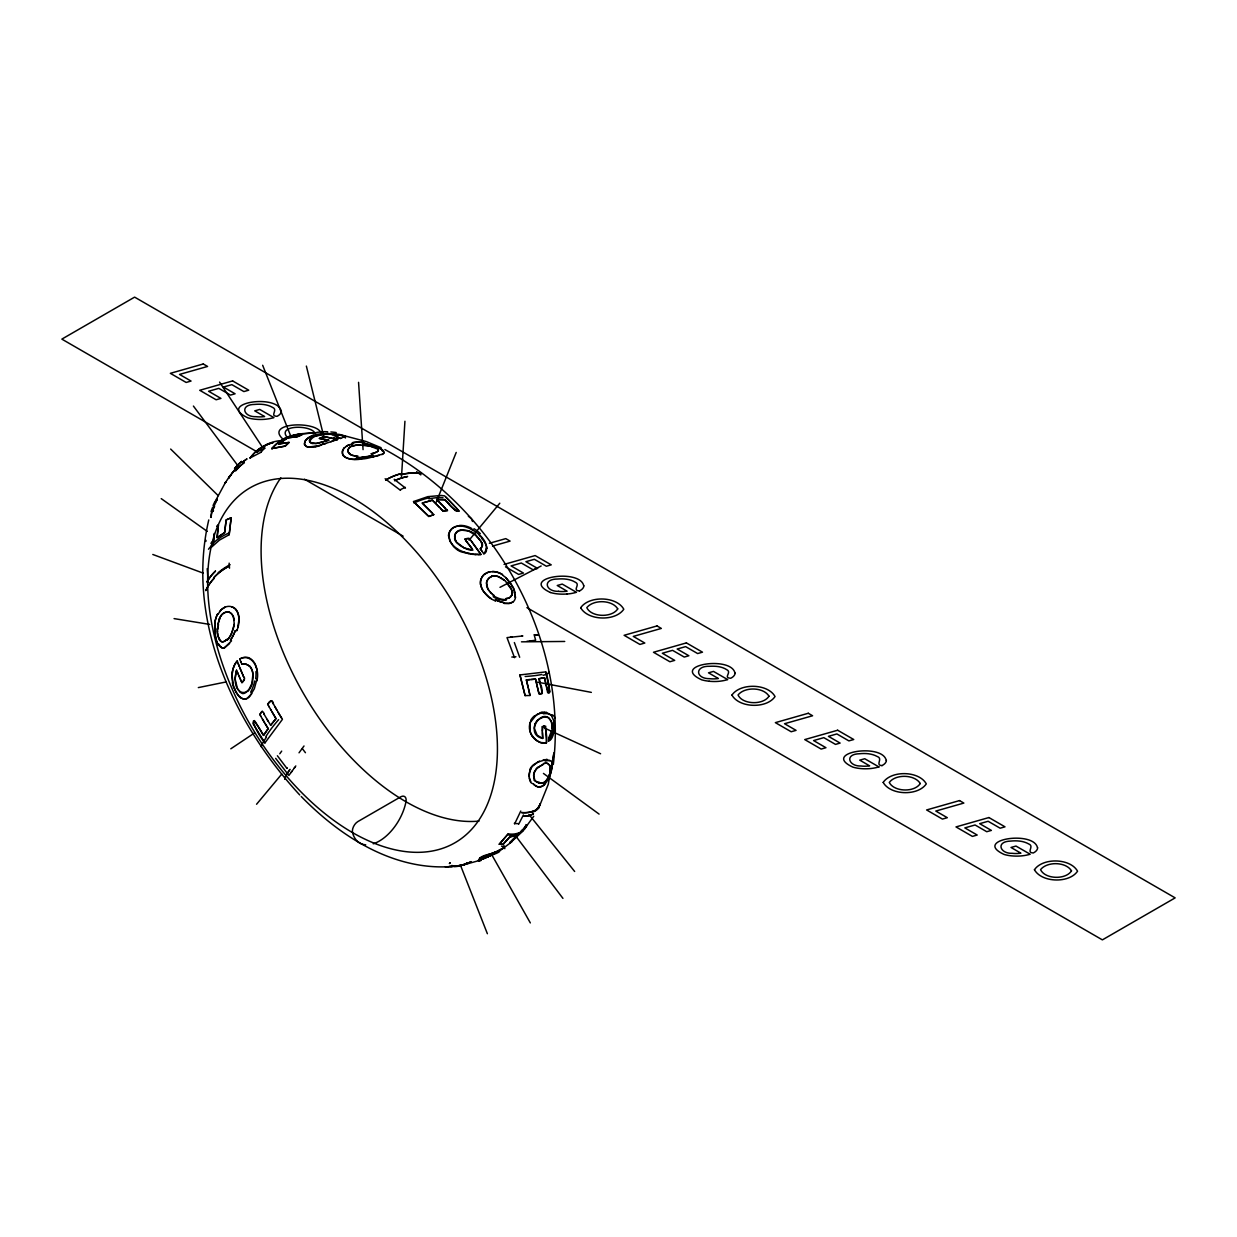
<?xml version="1.0" encoding="UTF-8"?>
<svg xmlns="http://www.w3.org/2000/svg" width="1237" height="1237" viewBox="0 0 1237 1237"><rect width="100%" height="100%" fill="white"/><g stroke="black" fill="none" stroke-linecap="round" stroke-linejoin="round"><path stroke-width="1.5" d="M553.728 720.398C555.243 726.66 553.805 739.741 548.687 740.963M281.201 411.148C277.737 393.351 215.671 403.046 247.879 417.828A25.931 14.968 0 0 0 255.41 419.235A30.43 17.565 0 0 0 264.331 419.343A29.162 16.839 0 0 0 273.903 417.611L259.724 409.432L254.745 410.854L264.61 416.544A19.452 11.226 0 0 1 255.935 416.683C243.163 417.163 239.591 404.545 254.606 404.422C260.667 403.865 267.207 404.267 272.573 407.406C278.557 409.772 269.187 416.096 277.042 416.328A12.416 7.175 0 0 0 281.402 411.148M583.709 585.797C580.246 567.999 518.179 577.694 550.388 592.477M734.964 673.129C731.5 655.332 669.433 665.027 701.642 679.809A25.931 14.968 0 0 0 709.172 681.216M886.218 760.446C882.754 742.648 820.688 752.359 852.896 767.126A25.931 14.968 0 0 0 860.426 768.548A30.43 17.565 0 0 0 869.348 768.656A29.162 16.839 0 0 0 878.919 766.909M1037.472 847.778C1034.008 829.981 971.942 839.676 1004.15 854.458A25.931 14.968 0 0 0 1011.68 855.865A30.43 17.565 0 0 0 1020.602 855.973A29.162 16.839 0 0 0 1030.174 854.241L1015.994 846.062L1011.016 847.469L1020.881 853.174A19.452 11.226 0 0 1 1012.206 853.314C999.836 853.839 995.569 841.454 1010.521 841.098C1016.628 840.464 1023.215 840.851 1028.674 843.928C1034.812 846.17 1025.628 852.757 1033.312 852.958A12.416 7.175 0 0 0 1037.673 847.778M236.916 630.035L236.592 630.916C240.689 623.355 239.87 609.006 231.535 606.764A11.458 10.283 -55.4 0 1 236.051 609.516M214.867 628.844L214.882 627.87M217.217 628.303L217.202 629.695A18.771 12.169 89.6 0 0 217.434 631.751M214.867 627.886L215.269 623.17M548.316 779.511C551.083 774.609 553.434 763.646 551.64 761.343M238.942 619.892L237.751 627.345M552.243 765.533L551.779 761.652M543.538 763.616A15.664 5.659 -39.7 0 1 547.589 763.461L550.125 766.028L549.862 771.826M550.372 768.254L550.264 769.646M479.26 860.828A30.291 4.19 -46 0 1 478.58 860.766C479.353 854.937 490.285 854.69 495.078 852.278M213.305 510.402L213.243 511.391L213.382 510.031M239.329 666.511L237.148 660.991C228.86 671.505 231.396 688.251 240.303 697.591M401.53 476.539L404.932 421.26M229.17 534.724L231.149 517.777L226.155 519.927L224.608 532.668L217.078 537.616L218.423 525.029L217.063 526.127L218.423 525.029L217.078 537.616L224.608 532.668L226.155 519.927L231.149 517.777L229.17 534.724L219.444 540.105L211.388 547.295M552.212 728.438L552.135 724.619M214.96 625.953L215.037 625.01M230.793 634.627A21.988 12.385 -69.8 0 0 231.891 632.354L234.288 624.128L233.406 616.32M214.233 533.503L213.614 540.693L212.285 542.053M214.156 534.291L213.614 540.693L211.017 543.46L211.852 542.517M205.868 541.435L205.991 540.337M232.262 673.407L232.432 671.923M552.104 767.017L553.913 752.885L548.269 784.304L538.93 807.529M553.326 764.42C568.448 639.313 494.785 508.732 384.877 449.541M234.133 625.18L234.272 624.113M256.987 678.958L254.358 688.684L249.936 696.153A15.091 10.02 -84.3 0 1 248.761 697.436C241.973 702.802 235.679 693.54 234.195 687.571M256.569 681.386C260.559 670.887 252.905 652.378 239.731 658.95L239.978 659.599M342.324 451.613C341.706 459.468 355.205 460.581 361.621 458.896L357.957 459.252M515.582 597.548L513.525 588.023L505.701 577.555M229.463 477.528L228.52 478.008L233.669 471.142M233.932 626.247L233.082 629.386M208.759 519.957C185.519 619.258 233.097 722.934 299.756 794.989M233.159 668.475L234.288 665.413A23.379 20.967 28.8 0 1 235.556 663.156L237.148 660.991L237.458 661.78M228.536 477.946L229.51 476.415M216.722 500.336L212.006 510.68L210.646 517.252M212.006 510.68L211.063 517.437M535.064 723.753L534.338 726.939A12.184 9.37 -49.2 0 0 534.384 728.5L537.198 735.242L542.734 738.443L542.022 726.66L545.656 726.181L546.398 742.989L540.198 742.463A30.291 20.24 89.6 0 1 537.77 741.164L534.384 738.705M213.924 508.16L214.573 506.443M237.659 672.897L236.545 670.207L235.045 678.68L237.21 687.664A12.184 7.53 71.8 0 0 237.952 689.272L239.993 691.777M305.632 440.186C300.436 450.005 316.579 447.469 321.373 444.933M232.726 630.406L231.937 632.385M436.213 502.237L456.206 452.433M520.777 811.039L514.607 823.966M236.545 670.207C229.123 698.89 255.425 699.926 252.735 673.175A14.612 13.684 -86.7 0 0 251.42 668.444M481.425 578.591C477.853 586.323 486.528 598.151 495.465 600.795M213.614 506.582L214.217 505.222M219.165 619.026L219.676 617.959A15.756 13.622 82.2 0 1 221.237 615.531M523.406 814.982L518.659 824.229M516.447 836.645L517.02 835.532M524.04 828.388L526.838 825.326C524.009 832.563 515.334 835.083 508.221 833.862L499.253 844.222L502.949 844.392L509.938 836.815L516.772 835.532L510 842.567L511.237 841.933L523.035 830.63L511.237 841.933L510 842.567L516.772 835.532L509.938 836.815L502.949 844.392L499.253 844.222L508.221 833.862M215.331 501.171L225.691 481.997M217.898 614.418L221.083 609.841L225.366 606.98L222.799 608.372A15.571 13.854 75.6 0 0 220.603 610.444L219.567 611.65M531.183 720.475C527.426 726.722 529.869 735.103 535.296 739.54M215.949 501.727L217.124 499.64M534.43 764.868C528.369 767.388 527.673 781.923 532.204 783.485M304.735 441.578C310.07 433.77 321.017 433.507 329.568 433.568M265.29 723.892L268.166 728.624L263.543 735.396C245.606 704.58 254.714 730.959 264.934 742.911L282.407 719.393L278.232 712.466M254.59 720.553L252.92 723.475L264.934 742.911M334.315 433.924L345.123 436.398L340.654 438.439L336.804 437.45L338.459 435.424A8.443 1.562 -1.3 0 0 337.732 435.099L335.335 434.635M251.76 693.725L246.952 698.488A13.159 8.814 -86.4 0 1 245.436 699.029L243.828 699.106M224.67 647.523L231.551 640.89M225.057 482.894C228.304 479.74 224.438 483.806 225.521 482.229M295.813 765.935L294.251 768.115M227.453 479.554L232.633 472.488M227.051 480.126L226.386 481.038M294.777 767.388L293.772 768.795M229.139 477.188L230.175 475.518M241.37 681.494C242.189 684.293 246.426 677.938 243.473 676.407M248.235 690.865L251.9 683.427L252.889 674.675M241.988 682.855L244.57 678.881M260.358 715.481C259.275 712.744 263.713 709.126 264.146 714.352M259.77 714.429L262.29 711.074M293.324 769.414L288.886 775.444L275.65 758.358M523.978 829.625L533.75 816.25M230.067 475.905L231.056 474.56M291.947 771.316L291.112 772.445M263.976 714.058L270.625 725.284L276.006 718.62L275.232 717.352M270.625 725.284L276.006 718.62M233.778 471.05L235.509 468.978M451.118 529.513L450.655 530.07A11.504 10.252 52.7 0 0 449.851 531.245M469.086 540.213L499.794 503.212M256.569 804.251L281.773 774.068M235.525 468.962L233.205 471.761A18.895 2.18 -46.8 0 0 232.293 473.06M229.618 643.472L225.18 647.307M526.838 825.326L521.117 831.295L522.895 829.579M288.066 437.805L297.468 436.63L301.797 434.852L291.808 436.027L298.148 434.264L315.76 432.734L302.245 433.646L292.319 435.841L301.797 434.852L297.468 436.63L287.525 437.898L278.681 443.975L289.071 442.429L285.252 446.093L271.738 448.552C279.145 439.645 290.54 434.079 302.168 434.141M268.414 705.507C266.929 702.059 273.052 697.854 273.439 704.116M267.609 704.039L271.537 700.652M344.118 448.01L348.092 445.196L353.519 443.619M451.103 529.498A13.035 11.442 63 0 1 453.098 527.766L454.737 526.9A15.091 13.205 66.3 0 1 456.468 526.328C468.591 523.081 494.785 541.698 483.667 553.65L480.451 548.981L481.982 546.383L481.61 542.919A8.195 5.025 45.8 0 0 481.255 541.899L478.796 538.373M551.888 715.728L546.151 712.172L538.157 713.842A13.159 7.19 -46.9 0 0 536.348 714.878L530.225 722.532L529.993 731.438M518.69 833.491L517.453 834.558L519.308 832.949M500.428 850.113L503.552 847.855L504 845.381M465.251 864.431L471.05 861.571M492.171 571.556L492.898 571.571A26.951 22.343 -80.1 0 1 502.593 574.664A27.461 22.776 -80.9 0 0 493.625 571.556L488.661 572.02L484.316 574.401A11.721 10.283 82.3 0 0 481.518 578.112A11.891 10.422 82.4 0 1 484.842 573.86M534.539 716.378L540.353 712.852M242.205 462.313L247.013 458.865L246.333 459.283M502.67 848.706L511.855 841.763M470.678 861.88L467.802 863.534M484.873 573.937L486.064 573.133M479.554 860.504L488.971 855.416M481.765 859.344L484.827 857.21M513.046 601.909L509.087 603.44L504 603.347L509.087 603.44A15.37 10.545 38.2 0 0 510.974 603.037L513.061 601.924A12.355 8.566 48.7 0 0 515.381 597.842M479.755 858.061L490.702 853.654M308.817 437.496L306.869 438.919A13.159 7.623 -11 0 0 305.694 440.202M230.809 748.802L254.513 732.969M502.129 849.108L494.352 852.509M498.465 851.443C506.876 844.067 490.409 857.504 485.863 856.715M542.873 785.851L544.821 784.366L541.389 786.546L537.863 786.809A28.637 16.297 -75.6 0 1 533.24 783.856M249.998 458.015L261.27 452.139M346.19 446.248L349.514 444.609M256.415 452.185L264.842 448.15M491.955 855.107L493.857 853.917L482.43 859.22L493.857 853.917L482.368 859.05L491.955 855.107L530.333 922.91M538.837 761.806L546.94 759.255M499.98 587.343L541.157 565.974M333.124 434.357C325.192 434.079 313.332 433.367 309.637 441.671L311.384 443.294M310.487 436.584L313.61 435.347M486.698 572.793L490.038 571.726M434.697 502.454L432.393 500.196L422.281 503.072L433.785 514.607L428.806 516.463L413.514 501.557L427.801 496.655L441.207 495.465L444.609 495.867L451.876 503.181M499.114 850.747L497.011 851.597M428.806 516.463L433.785 514.607M480.188 860.256L463.813 864.818M381.151 454.489L370.961 457.334L375.074 456.391M489.481 855.215L492.264 854.148M314.724 436.429L323.321 434.388L331.81 434.264M318.45 445.815L331.501 441.485M325.888 443.418L323.63 444.191M330.82 441.717L337.624 439.475L324.079 436.599L319.409 438.47L328.764 440.202L315.93 443.573L309.899 442.289M334.887 440.341L337.624 439.475L324.079 436.599L319.409 438.47L328.764 440.202L317.909 443.279L312.466 443.557A12.184 5.845 -29.5 0 1 311.446 443.248M491.429 853.422L492.898 852.973M545.177 680.536C551.748 709.095 549.522 681.401 545.718 671.892L519.942 674.938L525.106 695.611L530.024 695.488L528.524 688.669M540.878 786.686L541.389 786.546A15.37 8.597 -74.9 0 0 542.873 785.773M551.748 722.578C544.064 703.714 522.478 734.206 542.734 738.443L542.455 732.582M489.326 543.306L505.778 538.621L510.077 541.095L492.558 546.089M504.062 564.412L535.142 555.568L551.223 564.845L546.383 566.237L534.369 559.294L525.926 561.691L537.6 568.432L532.992 569.747L521.318 563.005L511.082 565.912L523.437 573.056L518.643 574.416L505.516 566.84M543.244 759.935L544.388 759.626M538.853 782.975L539.518 783.129A15.478 8.504 -69.7 0 0 541.667 782.975L542.022 782.944M271.738 448.552L285.252 446.093L289.071 442.429L278.681 443.975L287.711 437.867M314.971 446.681L316.332 446.371M351.865 443.928L352.684 443.758M541.93 712.404L544.342 712.095M198.322 687.602L226.232 681.912M442.614 510.587L447.253 510.371M443.279 511.283L447.547 510.68L446.681 509.752M465.7 540.353C463.164 538.311 470.586 537.368 470.756 540.353M464.695 539.038L469.256 538.389M454.659 866.147L460.102 865.529M540.152 683.365L539.038 678.726L544.512 677.706L547.697 692.782L550.017 691.916L545.718 671.892M539.038 678.726L544.512 677.706L544.96 679.592M540.368 786.794L539.363 786.902M535.667 640.24L534.137 634.72M459.623 865.591L455.061 866.116M534.74 640.379L526.916 641.307M510.262 637.256L512.35 637.04M448.32 866.75C391.356 869.472 339.556 835.764 301.24 796.504M543.229 716.749L548.424 717.599L551.439 721.619M454.427 866.178L445.335 866.936M448.583 866.735L449.727 866.611M521.952 636.05L507 637.612L514.53 657.682M539.27 679.654L542.316 693.524L538.915 693.957L535.559 679.128L526.343 679.855L530.024 695.488M521.983 636.034L522.864 635.957M450.593 866.534L452.139 866.379M452.355 866.364L453.391 866.271M534.523 679.221L531.214 679.515M453.175 866.287L457.891 865.838A7.654 1.144 -12.2 0 0 460.659 865.312A11.721 3.062 -8 0 0 464.926 864.307A10.112 3.572 -7.6 0 0 467.122 863.101M530.054 679.608L526.343 679.855L526.591 680.829M459.515 525.895C440.558 527.642 450.639 551.563 464.741 552.568M472.333 554.331L480.93 554.485L479.183 551.965M478.363 554.671L480.93 554.485L470.895 540.538M370.806 446.356L359.318 444.872A15.664 10.855 2.8 0 0 352.251 446.325M360.354 444.856L359.318 444.872A15.231 10.53 2.7 0 0 351.834 446.449M450.902 866.565L451.18 866.565A18.895 1.871 -14 0 1 450.438 866.395L449.557 866.41M310.92 447.222L306.42 446.603L304.395 444.531A11.195 5.675 -24.9 0 1 305.199 441.532M521.473 641.833L564.721 641.462M355.266 459.375L351.014 459.159M327.156 433.507L337.979 434.388M357.972 456.113L356.689 456.066A18.895 10.978 -15.3 0 1 354.741 456.005M448.227 503.15C450.237 507.587 465.406 517.174 454.845 506.32M455.34 510.711L459.267 511.113L445.877 497.119M475.75 554.64L465.514 552.815L458.077 549.568M356.689 456.066L353.102 455.556A14.195 9.231 -21.3 0 1 351.076 454.845L348.154 452.015A7.654 4.701 -12.3 0 1 348.169 450.253M362.441 444.918L366.724 445.428M558.444 591.348C545.208 591.688 542.394 578.962 557.47 579.04C563.484 578.545 569.979 578.962 575.251 582.179C581.003 584.606 571.602 590.544 579.55 590.977M538.358 786.871L537.863 786.809A28.482 16.22 -75.4 0 1 533.24 783.825M364.729 443.743L368.41 444.454M174.077 618.608L209.687 624.407M365.626 443.882L367.482 444.253M478.688 860.643L478.441 860.596A30.09 3.711 -37.8 0 1 478.348 860.272M349.437 458.881L350.21 459.035M537.569 682.159L591.348 692.38M341.783 435.053L366.214 441.547L381.12 447.701M367.776 445.629L368.812 445.846M336.835 434.898L338.01 435.223M368.44 444.454C373.249 446.464 382.14 446.882 384.042 452.417A12.355 3.618 -3.8 0 1 381.692 454.582A12.339 3.618 -3.8 0 0 384.15 452.541M336.804 437.45L340.654 438.439M467.076 553.264L468.637 553.65M370.265 444.903L378.306 447.655M370.806 446.371L376.388 448.629M547.976 763.616L547.558 763.492A15.231 5.52 -39.8 0 0 543.182 763.755M371.765 446.65L373.574 447.299M221.392 647.585L221.67 647.678A11.721 6.912 -77.3 0 0 224.67 647.616M152.8 554.47L203.285 573.164M510.572 588.425L505.315 580.973L498.094 576.566A15.664 13.05 87.6 0 0 491.862 576.179M499.763 577.2L498.109 576.566A15.231 12.695 87.4 0 0 491.491 576.272M544.697 728.145L600.594 753.75M494.661 600.424L495.496 600.795M500.583 577.602L501.402 578.05M282.809 438.965C264.301 422.142 318.048 420.503 321.203 433.491M878.95 766.94L864.74 758.729L859.761 760.152L869.626 765.858A19.452 11.226 0 0 1 860.952 765.997C848.613 766.507 844.314 754.106 859.267 753.766C865.312 753.132 871.807 753.519 877.234 756.503C883.496 758.59 874.729 765.255 882.058 765.641M257.574 452.139L61.85 339.124L134.617 297.127L1175.15 897.876L1102.383 939.873L526.916 607.63M304.426 479.183L403.123 536.162M468.344 516.246L471.374 518.659L472.534 521.473M471.452 529.25L473.446 530.472M287.123 437.249C276.624 424.693 312.002 424.569 315.157 433.599M491.367 598.631L489.775 597.579M536.734 740.654L540.677 742.633A24.647 16.158 84.6 0 0 542.579 743.035A23.379 15.169 80.4 0 0 544.466 743.19A24.941 16.096 76.6 0 0 546.383 742.973C548.053 738.381 543.986 715.883 542.363 731.113M502.207 578.545L504.557 580.308M494.011 595.26L493.455 594.889A20.38 18.045 57 0 1 491.769 593.698A17.488 15.88 59.3 0 1 490.254 592.291M502.408 574.973L505.732 577.571M385.14 478.75L400.525 490.362M161.227 498.619L207.29 531.415M543.445 773.434L599.095 814.101M394.201 479.291L405.442 488.058M416.622 471.668L420.796 474.9M489.002 597.007L483.899 591.951M476.91 536.363C471.359 527.797 450.253 526.931 455.819 540.909M251.312 668.506L250.152 666.697A8.195 7.608 -89.6 0 0 249.333 665.846L245.715 663.944L241.803 664.13L240.751 661.532M475.781 535.358L468.467 530.967L460.551 530.008A9.633 8.35 65.8 0 0 455.108 534.013A8.102 7.113 39.5 0 0 454.768 537.755C452.417 544.852 480.544 556.635 469.503 545.393M491.816 593.621L489.002 590.652A14.071 13.298 62.5 0 1 487.935 588.92M413.514 501.557L428.141 515.783M433.321 501.093L432.393 500.196L422.281 503.072L432.115 512.86M454.01 546.568L449.897 541.249L448.644 535.977M170.66 449.062L218.16 495.604M433.77 501.557L442.181 510.108M506.35 578.158L510.479 582.967M438.64 501.464L436.692 499.516L444.578 499.439M440.975 503.815L436.692 499.516L445.104 499.964M435.161 502.918L439.723 507.557M444.841 499.702L448.923 503.876M439.042 501.851L442.537 505.392M445.629 500.49L446.402 501.294M479.198 535.157L480.358 536.348M446.928 501.82L447.964 502.887M441.362 504.201L443.789 506.706M443.202 506.103L444.949 507.912M452.371 503.706L454.35 505.794M449.356 504.325L454.922 510.247M444.083 507L445.521 508.531M440.836 508.716L443.062 511.051M445.243 508.221L446.974 510.061M506.737 582.457L509.242 585.828M551.099 714.708L553.836 720.97M528.941 814.456L574.648 871.466M549.305 764.512L550.31 767.064M286.969 768.44L277.382 755.761M305.446 752.714L302.4 748.71M465.499 540.09L466.117 540.894M465.916 540.615L466.519 541.419M466.318 541.157L466.921 541.945M466.72 541.682L467.323 542.486M516.262 836.707L562.943 898.387M467.122 542.223L467.725 543.012M467.524 542.749L468.869 544.543M471.421 541.265L478.595 551.13M468.235 543.708L470.122 546.244M193.405 406.061L239.174 467.416M470.431 546.661L472.921 550.078L464.138 547.945L456.778 542.378A12.184 11.226 25 0 1 455.85 540.894M480.451 548.981L481.672 550.728M219.567 382.094L262.399 447.145M511.005 583.725L511.53 584.513M250.585 667.269L252.116 670.5M531.647 735.226L532.343 736.309M281.634 718.14L280.103 715.62M275.743 718.202L270.594 709.389M279.732 714.986L271.846 701.24M268.135 721.171L267.084 719.408M274.227 715.651L274.738 716.501M264.471 722.547L260.605 715.898M273.98 715.233L272.975 713.517M262.46 719.13L268.166 728.624L263.543 735.396L255.162 721.527M272.233 712.234L272.728 713.1M276.732 709.914L275.062 706.992M480.621 540.878L480.915 541.389A8.443 5.134 46 0 1 481.641 542.935M260.249 715.264L260.713 716.099M530.766 781.537L529.328 777.98M270.872 709.883L268.955 706.482M269.218 706.961L268.135 705.013M534.724 779.542L533.688 776.14A14.195 8.968 -37.6 0 1 533.796 774.161L535.822 769.321A7.654 4.237 -43.5 0 1 537.739 767.28M487.904 588.936L486.45 583.091A7.654 6.865 66.3 0 1 487.115 580.493M241.772 682.407L240.566 679.685M240.968 680.597L239.762 677.861M243.627 676.763L243.024 675.34M240.164 678.773L238.988 676.036M243.318 676.051L242.715 674.644M242.869 674.985L239.963 668.073M239.375 676.948L238.648 675.247M242.406 673.933L240.937 670.439M238.787 675.588L237.798 673.237M238.076 673.902L237.226 671.892M240.612 669.65L238.061 663.357M239.854 659.275L240.89 661.857M262.661 365.271L291.035 436.847M460.35 864.941L487.378 933.719M514.36 642.56L519.679 657.28M218.145 636.344L220.573 640.89A7.654 4.84 -86.3 0 0 222.227 641.802A9.092 5.273 -69.5 0 0 226.51 639.56M519.942 674.938L525.106 695.611M526.854 681.819L528.292 687.695M535.559 679.128L537.755 688.421M306.359 366.075L323.986 437.357M540.368 684.293C544.017 689.674 540.492 700.467 537.956 689.349M214.882 629.803C215.516 635.818 215.594 644.384 221.67 647.678A11.891 7.005 -77.2 0 0 225.18 647.461M232.865 682.7L232.154 675.696M217.573 633.792L217.31 631.782M234.18 618.917L234.334 619.938M257.157 671.382L256.925 669.743A21.539 20.503 -78.8 0 0 256.43 667.717M217.372 632.463L217.465 633.128A12.571 7.391 88.6 0 0 219.366 639.436M215.253 634.596L214.913 630.762M238.787 616.675L238.942 618.964M208.172 582.302L207.213 568.618M229.525 568.216L229.154 563.144M358.56 382.341L363.06 449.634M548.656 738.303L552.058 729.629A8.443 3.665 -75.9 0 0 552.274 727.743L552.274 726.444M214.867 628.829L214.882 629.819M548.671 739.494L548.687 740.375M373.249 843.804A39.027 22.529 -60 0 0 405.983 801.762A204.909 118.304 60 0 1 280.335 645.188A204.909 118.304 60 0 1 280.861 477.822M365.719 844.809A39.027 22.529 -60 0 1 352.545 832.625A204.909 118.304 60 0 1 224.902 512.396A204.909 118.304 60 0 1 473.369 642.714A204.909 118.304 60 0 1 365.781 839.536A204.646 118.164 60 0 1 352.545 832.625A7.809 4.5 -60 0 1 357.88 821.569L400.649 796.875A7.809 4.5 -60 0 1 405.983 801.762A204.646 118.164 60 0 0 419.219 808.704A204.909 118.304 60 0 0 479.044 821.09M583.91 585.812A12.416 7.175 0 0 1 579.473 590.93M558.444 591.332A19.452 11.226 0 0 0 567.118 591.193L557.253 585.503L562.232 584.08L576.442 592.291A29.162 16.839 0 0 1 566.855 594.054M566.84 594.007A30.43 17.565 0 0 1 557.918 593.93A25.931 14.968 0 0 1 550.372 592.492M735.165 673.129A12.416 7.175 0 0 1 730.727 678.247C722.655 677.922 732.242 672.402 726.815 669.727C721.743 666.387 715.342 665.954 709.45 666.295C694.374 665.815 695.55 678.912 709.698 678.68A19.452 11.226 0 0 0 718.372 678.525L708.507 672.82L713.486 671.413L727.696 679.608A29.162 16.839 0 0 1 718.109 681.386A30.43 17.565 0 0 1 709.172 681.247M886.419 760.461A12.416 7.175 0 0 1 881.981 765.579M285.36 779.078A42.383 3.525 -51.1 0 1 289.551 769.831M285.252 779.217A42.584 3.417 -51.3 0 1 290.03 769.337M299.029 752.807A42.367 1.005 -53.6 0 1 304.008 745.988M287.355 767.945A42.862 1.515 -52.9 0 1 287.154 768.177M279.778 753.781A42.445 2.52 -51.3 0 1 281.696 751.122M265.831 736.664A42.584 9.2 -45.8 0 1 278.619 719.687M261.254 746.715A42.676 5.737 -47.8 0 1 266.419 737.19M239.792 659.058A12.169 11.241 74.6 0 1 248.853 657.728A14.566 13.978 -75.8 0 1 256.368 667.733M241.833 664.223A9.046 7.901 58.3 0 1 249.209 666.032M249.348 665.831A8.443 7.855 -88.9 0 1 250.585 667.269M254.76 680.938A27.044 16.297 -78.9 0 1 250.616 692.225M255.935 671.567A28.683 24.075 -84.8 0 1 255.688 678.757M235.386 630.623A27.461 14.086 -66.8 0 1 230.793 639.823M236.004 609.563A15.385 13.932 -49.3 0 1 238.834 616.675M225.397 607.042A12.339 10.839 -88.3 0 1 231.164 606.609M233.654 618.052A9.571 8.118 -75.9 0 0 228.907 612.021A10.252 8.937 80.3 0 0 221.098 615.407M232.061 632.447A21.014 12.324 -70.1 0 1 230.948 634.751A15.664 9.324 -70.3 0 1 227.098 640.163M226.788 639.374A8.999 5.304 -70.4 0 1 222.227 641.833A8.102 5.149 -83.1 0 1 219.243 639.606M218.114 636.375A14.195 7.87 87.8 0 1 217.526 633.808M217.573 631.72A19.282 12.494 89.6 0 1 217.465 628.999M218.083 629.014A21.74 15.339 89.6 0 1 218.454 624.499A22.034 15.911 89.5 0 0 217.959 628.35M218.16 624.36A21.292 17.457 86.5 0 1 219.799 618.747M218.037 624.329A21.369 17.596 86.4 0 1 219.475 619.227M219.475 618.531A15.926 13.762 82.4 0 1 221.593 615.114A10.035 8.721 81.4 0 1 228.86 612.083A9.076 7.7 -76.9 0 1 233.221 616.443M213.599 577.834A42.383 30.863 -21.9 0 1 228.428 566.484A42.584 30.925 -22 0 0 213.707 577.895M218.238 572.685A42.367 27.446 -24.4 0 1 230.097 564.675M213.073 543.368A42.584 34.744 -14.1 0 1 228.428 533.255M208.496 549.243A42.676 32.641 -17.2 0 1 213.46 543.662M213.073 505.516A27.523 11.411 -55.7 0 1 214.867 501.743M241.602 461.478A28.637 14.535 -41.7 0 0 234.52 468.668A28.482 14.38 -41.7 0 1 241.571 461.432M235.633 470.818A21.74 3.989 -44.5 0 1 238.03 468.204M237.659 468.529A19.112 6.664 -41 0 1 244.354 462.607M235.587 470.617A22.034 4.515 -44 0 1 237.751 468.251M237.442 468.483A19.313 6.834 -40.9 0 1 243.875 462.746M268.228 443.82A42.862 41.254 69.4 0 0 256.523 452.294A42.692 41.084 69.7 0 1 268.213 443.789A42.367 40.512 57.9 0 1 278.928 440.789M261.162 452.031A42.445 40.682 76.3 0 1 264.764 448.057M262.878 446.557A42.475 40.744 62.3 0 0 250.121 458.092A42.676 40.96 61.9 0 1 262.893 446.588M273.006 442.599A42.383 40.697 81 0 0 262.971 446.727A42.584 40.914 80.3 0 1 273.037 442.63M285.67 438.47A42.584 39.8 -73 0 1 302.168 434.311M272.047 448.845A42.676 40.388 -87 0 1 285.546 438.161M343.144 436.862A12.169 1.732 -7.1 0 1 345.293 438.022M338.041 435.532A9.046 1.206 -17 0 1 333.835 437.45M332.305 434.635A14.612 2.536 -0.2 0 1 335.83 435.084M332.382 440.851A23.395 2.443 -19.5 0 1 335.459 439.831M318.605 445.552A26.874 9.2 -25 0 1 316.517 446.109M308.956 437.573A15.091 8.968 -9.4 0 1 310.626 436.692M312.544 433.553A27.028 18.122 -6.3 0 1 327.666 431.79M338.397 434.821A14.55 1.654 4.3 0 1 345.278 436.414M353.179 442.614A27.477 20.936 6.7 0 1 364.915 442.831A26.967 20.673 7 0 0 352.267 442.66M377.888 447.732A15.385 3.819 14.3 0 1 383.083 450.5M379.001 455.402A15.37 3.216 -9.8 0 1 376.837 456.036M344.226 448.057A11.721 8.04 -4.9 0 0 342.433 451.273A11.891 8.164 -4.8 0 1 344.721 447.593M375.909 447.763A9.571 3.587 1.6 0 1 377.934 451.304A9.092 3.386 1 0 0 376.96 448.505M351.942 445.985A8.999 6.278 2.7 0 0 347.968 450.237A9.107 6.432 3.7 0 1 351.494 446.124M349.128 453.299A8.102 5.072 -9.4 0 1 347.984 450.268M362.302 457.273A21.663 11.349 -12.7 0 1 356.442 457.381M373.296 455.046A19.096 7.035 -9.3 0 1 361.993 457.102M371.533 453.747A10.035 2.706 -9 0 0 377.702 451.335A10.252 2.675 -9.3 0 1 371.007 453.824M400.881 474.683A42.383 25.374 -30.4 0 1 415.632 473.245M400.881 474.591A42.599 25.606 -30.5 0 1 415.663 473.199M408.256 473.323A42.367 28.034 -36.4 0 1 421.601 473.678M407.499 476.539A42.692 27.09 -32.6 0 0 394.51 480.698A42.862 27.245 -32.7 0 1 407.499 476.508M400.293 489.728A42.445 25.807 -31.9 0 1 405.349 487.378M385.712 480.018A42.475 27.678 -34.8 0 1 401.082 473.663A42.676 27.894 -34.9 0 0 385.697 479.987M486.45 548.084A12.169 7.608 38.2 0 1 483.976 553.975M482.198 542.935A9.046 6.185 26.6 0 1 480.188 548.718M476.724 536.58A14.612 8.628 46.6 0 1 479.832 540.198M478.209 554.423A23.379 12.2 16.9 0 1 475.627 554.392M459.484 525.431A27.044 23.812 79 0 1 471.761 528.508M473.987 528.709A28.683 21.168 53.3 0 1 480.327 533.673M481.502 538.172A14.55 7.453 48.4 0 1 487.177 548.316M511.654 585.101A15.385 7.824 63.1 0 1 515.056 592.415M483.868 591.982A15.865 15.416 60.4 0 1 480.575 584.343M510.077 586.539A9.571 6.695 58.6 0 1 511.963 595.291M486.806 585.503A8.102 7.175 70.3 0 1 487.208 580.54A8.999 7.515 88.3 0 1 491.924 576.442M487.223 580.57A9.107 7.577 89.9 0 1 491.553 576.581M489.032 590.621A12.231 11.396 61.4 0 1 486.558 585.549M493.115 595.507A21.725 18.617 54.2 0 0 497.336 597.78A19.112 14.798 47 0 0 506.227 599.512M505.918 598.538A10.035 7.206 41.9 0 0 511.685 595.105A9.896 7.128 42.3 0 1 506.412 598.553M506.335 599.96A19.73 16.669 53 0 1 493.254 596.76M510.881 588.302A9.076 6.386 57.9 0 1 511.778 595.183M537.538 635.23A42.383 3.185 -1.8 0 0 534.539 634.705A42.584 3.077 -1.9 0 1 537.724 635.215M515.937 656.754A42.445 2.861 -3.1 0 1 511.824 657.048M548.903 672.186A42.599 8.303 4.5 0 1 543.105 675.309M541.899 674.474A42.661 6.123 0.3 0 1 525.153 676.5M552.274 733.912A12.169 6.293 -79.3 0 1 548.517 740.948M552.753 729.583A9.061 5.922 -81.2 0 1 548.826 737.855M551.547 722.918A14.612 6.061 -76.5 0 1 551.949 726.722M534.539 738.504A27.523 20.256 -68.1 0 1 532.59 736.03M540.414 712.667A15.091 7.932 -46 0 1 541.992 712.234M543.352 713.78A27.044 12.741 -40.3 0 1 550.929 714.878M553.789 723.042A14.55 4.902 -79.6 0 1 553.14 734.422M545.625 760.585A27.461 8.412 -33.9 0 1 550.712 760.863A26.967 8.164 -33.5 0 0 544.96 760.848M551.81 767.528A15.385 2.907 -70.2 0 1 550.403 773.836M548.099 779.279A12.355 5.876 -68.9 0 1 544.759 784.072M538.853 761.575A11.721 5.273 -39.2 0 0 534.662 764.389A11.891 5.335 -39.2 0 1 539.548 761.142M550.589 769.924A9.571 3.819 -63.2 0 1 547.821 778.846M542.919 764.698A8.999 3.263 -39.2 0 0 537.971 767.636A9.092 3.185 -38.5 0 1 542.533 764.945M535.049 771.239A8.102 4.19 -43.4 0 1 537.956 767.543M534.106 778.413A17.488 10.484 -44.5 0 1 533.719 777.13M536.487 781.676A21.663 12.525 -50.9 0 1 534.152 779.542M539.255 782.882A21.292 11.767 -63.5 0 1 536.41 781.846M541.667 782.975A15.926 8.736 -69.6 0 1 539.193 783.036M541.62 783.191A10.035 5.52 -70.6 0 0 547.558 778.645A9.896 5.427 -70.2 0 1 541.976 783.16M550.326 771.455A9.092 3.696 -63.3 0 1 547.666 778.722M534.09 811.116A42.383 22.761 41.1 0 0 540.182 803.756A42.584 22.838 40.9 0 1 534.028 811.055M539.069 807.622A42.367 22.436 33.3 0 1 532.111 812.369M518.349 823.672A42.445 23.008 39.5 0 1 514.314 823.332M526.003 824.615A42.584 24.044 52.1 0 1 520.081 832.934A42.676 24.199 45.9 0 1 508.794 835.13M481.069 860.411A23.611 4.206 -52.7 0 1 479.74 860.89M494.027 852.525A11.504 0.85 -16.5 0 1 492.697 852.942M496.81 851.597A13.159 2.072 -15.1 0 1 494.908 852.247M499.903 850.159A15.091 2.752 -14.3 0 1 498.588 850.762M449.387 863.519A28.637 1.654 -38.3 0 1 449.99 862.947M465.514 864.091A11.891 3.123 -8 0 1 460.489 865.189M466.844 862.869A15.664 5.566 -8 0 1 466.581 863.039M464.849 864.215A8.133 2.35 -11.1 0 1 460.736 865.498A7.932 2.227 -11.3 0 0 464.432 864.369M460.953 865.714A8.102 1.546 -12 0 1 454.536 866.627M455.309 866.24A12.231 0.835 -9.9 0 1 451.613 866.58M452.062 865.421A21.833 2.629 -19.7 0 1 451.783 865.452M428.899 498.836A42.584 20.426 -24.8 0 1 442.985 497.661M413.962 503.026A42.676 22.946 -28.8 0 1 429.394 497.753M252.193 670.469A16.174 14.952 -89 0 1 252.966 674.675M247.864 690.354A9.633 6.51 -83.8 0 1 242.869 693.586A8.102 5.737 78.7 0 1 239.947 691.87M232.355 671.907A30.291 26.766 44 0 1 233.097 668.444M231.937 675.649A30.09 25.219 56.4 0 1 232.061 673.361M233.731 687.726A24.74 15.617 69.9 0 1 232.37 682.7M243.828 698.967A11.195 7.159 77 0 1 240.426 697.204M216.32 500.243A30.09 16.328 -53.6 0 1 217.155 498.805M211.048 511.608A24.74 5.969 -60.2 0 1 212.671 507.278M211.017 517.252A11.195 2.165 -55.3 0 1 211.032 516.772M243.503 461.262A10.252 4.639 -40.5 0 1 245.715 459.917M338.18 435.208A8.195 1.531 -1.7 0 1 338.582 435.409M331.377 434.45A16.174 3.185 -1.7 0 1 334.779 434.775M309.312 440.326A9.633 5.628 -8.6 0 1 314.26 435.934M309.946 442.274A8.102 3.711 -20 0 1 309.683 440.357M324.017 443.573A30.075 4.732 -20.7 0 1 321.96 444.253M315.265 446.062A24.725 11.195 -29.8 0 1 311.291 446.696M330.836 431.976A29.673 11.071 -3.6 0 1 336.201 432.548M338.629 434.311A21.539 3.031 3.1 0 1 340.33 434.589M381.877 450.546A11.458 3.17 11.9 0 1 383.934 452.386M349.53 458.726A16.7 11.118 -26.1 0 1 343.097 455.463M343.051 455.463A11.349 7.577 -24.5 0 1 342.603 451.582M353.705 455.618A12.571 7.901 -18.9 0 1 348.865 453.422M373.682 456.407A20.07 10.143 -12.1 0 1 355.406 458.788M475.688 535.513A16.174 10.004 46.2 0 1 478.657 538.466M472.302 554.083A30.291 18.601 20.5 0 1 468.637 553.418M467.122 552.954A30.09 21.57 22.8 0 1 464.818 552.259M458.216 549.352A24.74 22.529 22.4 0 1 454.165 546.398M448.459 535.961A11.195 10.267 36 0 1 449.835 531.214M480.466 536.224A21.539 11.659 48.4 0 1 481.889 537.817M514.345 592.368A11.458 6.293 62.5 0 1 515.025 597.162M480.373 584.359A11.349 10.901 62.4 0 1 481.193 578.483M551.331 721.805A16.174 7.113 -75.2 0 1 551.98 724.82M537.446 720.599A9.633 4.994 -47 0 1 542.966 717.429M535.173 723.769A8.102 5.474 -54.8 0 1 537.306 720.321M536.796 740.515A30.09 21.122 -79.9 0 1 535.374 739.386M531.755 735.134A24.74 19.235 -51.7 0 1 530.178 731.345M530.735 720.321A11.195 8.025 -48.8 0 1 534.307 715.991M552.382 714.785A28.08 13.329 -63.5 0 1 555.274 718.357M553.96 720.754A21.539 7.731 -78.2 0 1 554.222 722.284M549.444 774.207A11.458 2.644 -68.8 0 1 547.929 778.305M529.22 776.62A16.7 11.148 -34 0 1 530.735 769.182M529.977 769.151A11.349 7.407 -34.6 0 1 533.92 764.358M533.827 776.573A12.571 7.762 -40.4 0 1 534.585 771.285M539.208 782.171A21.632 12.432 -52.6 0 1 534.152 780.238M499.794 851.102A9.633 1.84 -15.1 0 1 493.207 854.535M485.229 857.148A12.184 1.701 -16.3 0 1 486.28 856.653M479.446 859.421A26.271 3.371 -26 0 1 480.575 858.401M479.492 858.988A24.74 3.85 -17.9 0 1 481.286 857.72M501.588 846.232A27.199 6.556 -9.1 0 1 504.835 848.675M449.557 863.411A28.482 1.67 -38.1 0 1 450.191 862.854M466.906 862.869A15.231 5.396 -8.1 0 1 466.38 863.21M466.859 863.287A10.7 3.912 -6.8 0 1 465.267 864.137M235.262 630.576A26.951 13.653 -66.7 0 1 230.298 640.349M218.361 645.173A16.7 8.504 85.2 0 1 215.424 636.529M221.438 647.276A11.349 5.876 86.4 0 1 218.872 644.168M230.886 634.705A15.231 9.092 -70.4 0 1 226.788 640.41M617.742 608.867C612.114 617.912 591.332 617.433 586.802 607.661C593.343 599.342 612.191 599.698 617.742 608.867M768.997 696.184C763.368 705.214 742.571 704.781 738.056 694.978C744.597 686.659 763.445 687.014 768.997 696.184M920.251 783.516C914.591 792.577 894.15 792.02 889.279 782.464C895.588 773.898 914.731 774.362 920.251 783.516M1071.505 870.848C1065.877 879.909 1045.11 879.399 1040.564 869.642C1047.105 861.308 1065.954 861.679 1071.505 870.848M580.679 607.754C587.915 620.758 615.485 621.546 623.788 609.222C616.629 596.172 588.998 595.507 580.679 607.754M731.933 695.086C739.169 708.09 766.739 708.863 775.042 696.539C767.883 683.489 740.252 682.824 731.933 695.086M883.187 782.402C890.424 795.406 917.993 796.195 926.297 783.871C919.137 770.821 891.506 770.156 883.187 782.402M1034.441 869.735C1041.678 882.739 1069.247 883.527 1077.551 871.204C1070.392 858.138 1042.76 857.488 1034.441 869.735M203.27 363.972L170.35 373.327L186.153 382.449L191.039 381.058L179.535 374.424L207.569 366.446L203.27 363.972M232.633 380.919L199.729 390.289L216.135 399.767L220.928 398.407L208.589 391.263L218.81 388.356L230.484 395.098L235.092 393.783L223.433 387.042L231.86 384.645L243.875 391.572L248.714 390.196L232.633 380.919M657.033 625.937L624.113 635.308L639.916 644.431L644.802 643.039L633.298 636.406L661.331 628.427L657.033 625.937M686.396 642.9L653.492 652.27L669.897 661.749L674.691 660.372L662.336 653.244L672.572 650.337L684.247 657.063L688.854 655.749L677.18 649.023L685.623 646.626L697.637 653.553L702.477 652.177L686.396 642.9M808.287 713.27L775.367 722.64L791.17 731.747L796.056 730.356L784.552 723.722L812.585 715.759L808.287 713.27M837.65 730.232L804.746 739.587L821.152 749.065L825.945 747.705L813.59 740.576L823.827 737.654L835.501 744.396L840.109 743.081L828.434 736.34L836.877 733.943L848.891 740.886L853.731 739.51L837.65 730.232M959.541 800.586L926.621 809.957L942.424 819.08L947.31 817.688L935.806 811.055L963.839 803.076L959.541 800.586M988.904 817.549L956 826.919L972.406 836.398L977.199 835.037L964.845 827.893L975.081 824.986L986.755 831.712L991.363 830.414L979.689 823.672L988.131 821.275L1000.145 828.202L1004.985 826.826L988.904 817.549M217.511 614.17A28.637 25.467 73.7 0 0 214.805 623.061A28.482 25.297 73.9 0 1 217.496 614.155M215.439 571.092A42.692 29.611 -23.9 0 0 206.919 582.132A42.862 29.688 -23.9 0 1 215.485 571.123M214.171 578.158A42.475 28.312 -24.3 0 0 205.821 590.668A42.692 28.405 -24.4 0 1 214.248 578.205M362.487 457.659A28.621 5.752 -10.5 0 0 370.327 456.298A28.482 5.798 -10.5 0 1 362.487 457.613M495.666 599.991A28.637 19.637 37 0 0 503.876 602.62A28.482 19.591 37.1 0 1 495.65 599.96M530.364 640.967A42.692 1.515 -4 0 0 529.9 640.982A42.862 1.469 -4 0 1 530.41 640.967M524.318 816.312A42.692 22.467 37.5 0 0 533.487 813.73A42.862 22.544 37.4 0 1 524.287 816.25M521.705 812.647A42.475 22.405 35 0 0 533.905 810.823A42.676 22.452 34.9 0 1 521.658 812.539"/></g></svg>
